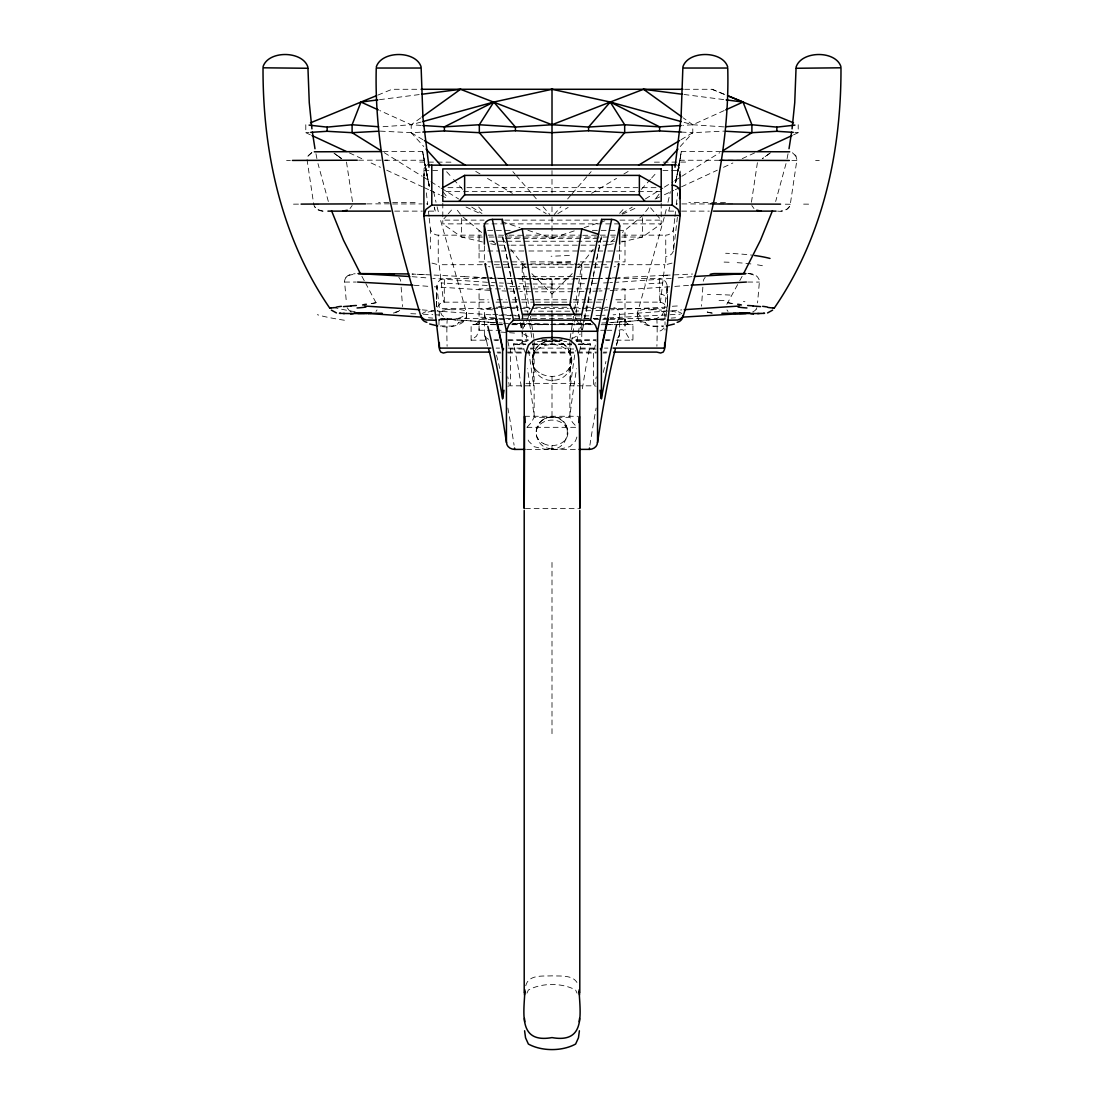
<?xml version="1.0" encoding="UTF-8"?>
<svg xmlns="http://www.w3.org/2000/svg" width="1104" height="1104" viewBox="0 0 1104 1104"><rect width="100%" height="100%" fill="white"/><g stroke="black" fill="none" stroke-linecap="round" stroke-linejoin="round"><path stroke-width="0.75" stroke-dasharray="5 3.75" d="M479.067 326.066L479.067 329.875L479.067 288.875L504.818 288.875M479.067 323.996L479.067 321.982M552 344.531L552 341.219M552 285.522L552 279.16L574.591 279.077M625.002 326.122L625.002 323.996M625.002 322.037L625.002 318.987M588.86 278.498L659.171 278.498A373.773 12.889 -84.3 0 1 659.723 293.981L659.654 302.137L614.873 302.137M667.078 285.605L667.616 303.214M436.411 306.788L436.922 285.605M667.616 303.697L667.603 306.125M667.616 304.856L667.603 297.763M680.119 176.833L680.009 168.719L677.649 165.421M436.384 303.6L436.397 301.916M436.397 299.363L436.397 297.652M645.219 322.492C648.641 328.123 657.984 325.28 663.808 326.025M637.546 312.749C641.41 320.036 652.795 318.835 660.013 319.967M702.862 287.15L701.578 305.021A5.368 5.368 0 0 0 701.633 306.208M747.863 273.571L748.829 273.571A12.668 12.668 0 0 1 755.509 275.31A9.287 9.287 0 0 1 757.689 277.187L758.931 279.202A6.155 6.155 0 0 1 759.373 282.072L757.565 302.924M673.647 249.739L673.647 228.321L674.792 218.192M674.972 216.508L675.551 211.43M676.31 204.682L677.635 192.855M679.54 175.964L680.105 170.899L680.105 177.344M665.96 316.765L666.512 311.935M666.692 310.334L667.616 302.289A365.797 12.889 -84.2 0 0 667.064 287.137M673.84 248.027L677.373 217.322M659.695 302.137L660.454 302.179L664.843 264.712L621.773 264.712M532.294 358.51C532.942 349.306 540.946 341.453 550.096 340.694M536.24 431.264C536.765 422.777 545.169 416.07 553.532 417.022M777.602 211.126C783.081 212.12 789.719 209.236 790.298 204.254L796.936 159.735L795.722 155.623L792.203 152.642M796.867 160.508L791.913 160.48M751.438 202.253L757.496 162.067M790.298 204.254L783.067 204.157M573.569 316.186L569.871 339.797L580.29 334.153M574.632 309.451L581.78 263.925L593.276 249.214M580.331 348.988L593.524 348.988L593.524 385.82L570.423 385.82L570.423 348.988L571.223 343.937M571.486 342.254L574.384 323.748M574.66 322.078L581.78 276.662L581.78 263.925L578.386 263.925M720.94 151.565L681.32 151.565L679.07 164.896M680.933 153.98L680.782 154.946M680.34 157.596L680.478 156.782M680.271 158.024L680.119 158.879M675.662 182.16L681.32 151.565M719.463 160.287L679.898 160.232L675.593 182.491L678.601 167.408M675.8 181.498L679.898 160.232M678.753 166.58L679.995 159.666L677.649 172.445M787.083 158.645L788.049 153.691M583.878 320.188L581.78 330.165L575.474 316.71M584.223 318.518L601.639 235.318L584.913 318.38M582.484 330.027L584.568 320.036M593.524 348.988A7.949 4.747 0 0 1 594.504 349.016L596.119 341.343M578.524 343.924L590.502 343.924L589.688 347.636A338.528 25.944 -86.7 0 0 582.236 389.822M667.975 202.253L670.363 191.627M786.02 163.599L775.657 201.494M665.022 214.355L666.899 206.793M669.769 207.097L668.831 210.698M616.584 344.241L619.648 333.587L619.648 313.964A8.266 6.638 -0.2 0 0 612.734 307.354M617.177 322.644L619.648 313.964M616.391 345.662L619.385 335.257M664.208 217.46L637.643 312.225C635.062 326.287 653.54 327.184 663.076 326.315M525.752 985.762C528.512 974.225 543.099 976.35 552 975.853C560.901 976.35 575.488 974.225 578.248 985.762M576.895 437.046L575.915 439.861A24.219 19.43 0 0 1 575.184 441.365L569.995 446.596L560.487 449.038A70.601 56.635 0 0 1 552.731 449.369L551.269 449.397A73.375 58.857 0 0 1 544.286 449.121L534.35 446.775L528.816 441.365A24.219 19.43 0 0 1 528.085 439.861L527.105 437.046M352.176 205.51L350.037 208.518M437.474 307.133L439.985 303.697L443.546 302.179L489.127 302.137M526.967 993.158L528.374 990.04C541.788 982.643 562.212 982.643 575.626 990.04L577.033 993.158M726.805 304.318L738.148 283.645M528.526 316.71L522.22 330.165L502.361 235.318L522.22 333.353M311.894 152.587L308.278 155.623L307.064 159.735L313.702 204.185C314.612 209.884 321.374 211.927 326.398 211.126M739.735 280.72L742.123 276.317M789.498 206.531L786.559 209.567L780.956 211.126M534.488 352.949L535.233 351.941M569.512 367.977L568.767 368.984M537.993 426.82L538.586 426.02M565.979 438.895L565.414 439.654M756.047 309.189L756.295 308.816A6.472 6.472 0 0 0 756.889 307.643M307.906 156.244L311.59 152.738M375.995 311.411L377.03 309.907M346.007 277.559L345.262 278.774A6.224 6.224 0 0 0 344.614 282.072L346.435 302.924M648.697 207.662L642.445 215.777L622.394 232.475M655.997 198.182L661.199 191.42L442.801 191.42L448.017 198.182M598.506 242.521L601.639 238.505L502.361 238.505L505.494 242.521M554.236 214.507L560.942 206.71M567.649 198.913L571.003 195.022M572.12 193.724L587.783 175.536M588.901 174.239L591.137 171.644M447.161 215.073L442.801 220.124L484.076 220.124M448.252 213.817L453.716 207.497M619.634 213.32L625.347 207.014M641.355 189.377L650.491 179.303M651.636 178.034L657.349 171.741M680.216 146.542L692.788 132.687L692.788 124.752L683.21 117.866M705.194 277.27L703.593 279.726A5.41 5.41 0 0 0 703.276 281.203M572.258 273.571L552 294.078L531.742 273.571M578.206 267.541L581.78 263.925M548.923 448.417C568.781 453.509 575.777 418.388 553.49 417.022M477.066 323.458C472.415 326.122 479.964 322.589 479.053 319.387L497.945 319.387M527.229 427.041L531.604 422.239L534.005 417.326L569.995 417.326L572.396 422.239L576.84 427.096M543.223 419.603C531.245 426.641 535.578 446.554 549.033 448.431M614.555 238.823L606.731 245.185L598.189 245.185M672.032 263.111L665.753 264.725L665.753 235.152A7.949 7.645 0 0 0 673.647 228.321M420.803 117.866L411.212 124.752L380.287 126.877M769.695 153.387L768.784 154.036M770.606 152.725L762.464 158.562M766.852 155.429L767.873 154.698M765.127 156.658L765.941 156.078M762.257 158.7L763.181 158.051M661.199 203.067L661.199 223.877L642.445 237.056L621.69 241.955M622.035 213.472L632.247 207.11M645.385 198.941L662.897 188.053M664.346 187.142L673.109 181.705M674.558 180.794L680.395 177.164M681.858 176.254L719.794 152.656M557.865 213.583L568.132 207.428M591.592 193.352L616.529 178.406M623.857 174.018L628.259 171.368M681.058 139.711L692.788 132.687L723.713 131.128M426.42 165.379L424.005 168.65L423.867 177.289M543.182 419.63C552.469 412.868 567.166 419.699 567.76 431.264M622.421 214.217L637.974 207M655.086 199.065L662.869 195.449M664.429 194.732L673.757 190.399M675.317 189.681L679.981 187.514M681.541 186.797L717.31 170.195M723.534 167.311L732.877 162.992M742.205 158.659L754.653 152.89M793.541 134.854L798.206 132.687L798.206 124.752M348.119 275.6L356.137 273.571M724.196 110.566L692.788 124.752L682.824 125.387M377.885 95.096L392.003 89.286L419.41 89.286M507.854 386.262L509.344 385.889A380.645 37.081 85.8 0 0 507.757 376.781M495.227 324.466L471.118 324.466L471.118 340.17L476.569 336.099L479.053 330.275L503.383 330.275M399.745 310.348A11.385 11.385 0 0 1 398.061 311.466L391.782 313.136M590.419 343.951L587.411 344.627M527.919 230.294L552 238.202L576.081 230.294M584.099 227.645L598.547 222.898M600.148 222.373L604.964 220.786M548.205 340.97C523.779 344.89 529.423 382.922 553.794 380.231C577.254 379.307 577.13 341.067 553.38 340.667M519.542 344.227L517.293 344.655L525.877 344.627M421.121 122.033L411.212 124.752L379.804 110.566M608.014 324.7L632.951 324.466L632.951 340.17L616.087 340.17M608.387 244.826L613.369 243.749M371.192 303.6L376.436 302.662L377.195 304.318M371.813 303.476L372.917 303.255M610.36 318.421L656.701 318.421L661.917 315.523L664.456 310.114A342.102 12.047 -84.2 0 1 665.036 324.811M656.701 318.421L656.77 318.407A334.181 12.047 -84 0 1 656.894 346.27M373.635 303.131L375.898 302.744M431.526 311.342L433.706 310.969M375.995 302.731L365.852 283.645M379.528 99.677L420.017 94.475M561.743 340.57L552 341.495L542.257 340.57M671.204 318.104L675.538 317.745M665.395 318.601L609.684 322.63M691.877 276.676L674.972 278.084M671.246 278.387L616.46 282.32M671.853 310.707L681.748 309.893M646.088 320.16L662.345 318.849M668.099 311.011L613.12 314.819M653.596 319.567L657.322 319.263M669.631 286.792L615.673 290.283M674.806 286.405L689.917 285.26M642.293 320.45L611.312 322.478M523.669 348.988L510.476 348.988A7.949 4.747 0 0 0 509.496 349.016L507.909 349.099M305.794 124.752L305.794 132.687L309.079 132.466M666.526 307.133L610.954 309.824M662.717 282.955L644.764 283.976M672.308 306.25L679.595 305.863M663.89 275.365L617.881 277.711M442.387 310.127L444.94 310.003M666.181 314.93L609.532 317.855M380.287 131.128L411.212 132.687L422.832 132.066M665.188 275.296L692.553 274.04M662.579 275.434L667.782 275.172M670.073 314.723L680.257 314.212M601.79 323.044L608.111 322.713M609.863 282.665L612.513 282.527M608.539 282.734L600.562 283.093M610.222 290.545L614.307 290.352M607.559 309.989L604.219 310.127M612.016 277.96L616.418 277.766M602.384 315.33L605.075 315.206M440.993 320.091C449.245 319.028 461.72 320.643 466.454 312.749M601.045 315.385L592.931 315.703M600.852 310.279L594.104 310.541M610.526 278.015L601.625 278.36M592.531 283.424L596.56 283.259M599.251 291.001L602.011 290.89M604.33 318.062L606.068 317.993M590.626 323.5L552 324.272M450.846 309.755C455.579 309.879 460.796 308.734 465.239 310.873C472.167 323.886 450.101 328.799 440.924 326.315M439.889 320.146L438.785 320.174M597.871 291.056L589.591 291.332M590.419 323.417L553.325 324.134M552 380.3L553.38 380.259M590.709 310.652L585.603 310.817M597.347 318.325L593.842 318.435M551.006 416.995L552 416.953M552 448.707L553.104 448.666M588.86 315.854L515.14 315.854M592.627 278.65L597.14 278.512M584.471 283.687L576.371 283.894M588.556 318.587L581.491 318.78M586.61 278.815L576.095 279.036M584.044 291.484L574.315 291.704M578.703 311.011L575.156 311.08M344.627 282.072L356.261 282.044M572.327 283.976L533.039 284.004M572.921 291.732L535.261 291.801M569.83 311.19L534.488 311.176M747.739 282.044L759.373 282.072M442.014 319.401C447.299 320.16 455.207 317.607 458.767 322.396A7.949 7.714 -8.2 0 0 466.44 312.611L439.792 217.46M307.133 160.508L312.087 160.48M313.702 204.185L320.933 204.157M384.537 160.287L424.102 160.232L428.932 184.879L423.274 155.278M392.61 203.964L422.156 203.923M426.448 203.909L427.759 203.909M684.632 89.286L712.039 89.286L726.142 95.096M383.06 151.565L422.68 151.565L429.249 186.217M423.867 170.513L441.062 170.513M662.938 170.513L680.133 170.513M447.948 187.666L465.157 187.666M466.868 187.666L640.568 187.666M642.293 187.666L656.052 187.666M394.68 211.126L422.404 211.126M428.807 211.126L435.293 211.126L434.852 209.484M668.707 211.126L675.193 211.126M681.596 211.126L709.32 211.126M504.707 220.124L599.293 220.124M619.924 220.124L661.199 220.124L650.284 207.497M442.801 203.067L442.801 223.877L661.199 223.877M487.651 230.35L511.69 230.35M592.379 230.35L625.002 230.35L625.002 261.883L614.707 261.883M429.208 218.192L430.353 228.321A7.949 7.645 0 0 0 438.247 235.166L481.33 235.152M488.23 235.152L496.841 235.152M498.566 235.152L507.495 235.318M508.916 235.152L524.607 235.318M526.153 235.152L581.297 235.152M582.815 235.318L598.534 235.152M600.259 235.152L608.87 235.152M610.595 235.152L615.77 235.152M622.67 235.152L665.753 235.152M482.269 237.043L461.596 237.043L442.801 223.877M489.155 237.043L614.887 237.043M621.773 237.043L642.445 237.056L642.445 217.405M489.362 241.238L614.707 241.238M621.58 241.238L625.002 241.238M499.077 245.185L509.33 245.185M511.042 245.185L596.477 245.185M479.067 250.994L499.67 250.994M501.382 250.994L527.146 250.994M528.857 250.994L578.648 250.994M580.359 250.994L606.124 250.994M607.835 250.994L625.002 250.994M492.798 261.883L479.067 261.883L479.067 230.35L461.596 215.777L455.331 207.662M494.523 261.883L501.382 261.883M503.107 261.883L523.71 261.883M530.569 261.883L573.5 261.883M580.359 261.883L604.399 261.883M606.124 261.883L612.982 261.883M510.724 249.214L522.22 263.925L529.023 263.925M530.72 263.925L576.674 263.925M482.227 264.712L439.157 264.712L443.546 302.179M494.288 264.712L525.297 264.712M527.022 264.712L573.528 264.712M575.253 264.712L609.712 264.712M495.765 267.182L502.582 267.182M504.28 267.182L512.808 267.182M514.505 267.182L592.903 267.182M594.601 267.182L603.129 267.182M604.826 267.182L608.235 267.182M525.794 267.541L522.22 263.925L522.22 276.662L530.72 276.662M532.432 276.662L574.977 276.662M576.674 276.662L581.78 276.662M490.949 308.444L439.364 308.444L436.949 286.999A7.963 7.659 0 0 1 444.829 278.47L511.704 278.498M513.415 278.498L527.132 278.498M528.857 278.498L571.72 278.498M573.431 278.498L587.149 278.498M552 287.109L534.17 286.957M506.543 288.875L594.104 288.875M595.815 288.875L625.002 288.875L625.002 329.875M479.067 299.764L488.189 299.764M497.311 299.764L506.432 299.764M512.504 299.764L520.108 299.764M521.626 299.764L533.798 299.764M535.316 299.764L570.285 299.764M573.321 299.764L585.479 299.764M588.515 299.764L591.565 299.777M597.637 299.777L606.758 299.777M615.88 299.777L625.002 299.777M496.027 302.137L501.188 302.137M502.913 302.137L520.136 302.137M521.861 302.137L533.908 302.137M535.633 302.137L571.803 302.137M573.528 302.137L585.589 302.137M587.314 302.137L604.537 302.137M496.013 307.271L511.511 307.271M513.236 307.271L521.847 307.271M523.572 307.271L533.908 307.271M535.633 307.271L571.817 307.271M573.528 307.271L583.864 307.271M585.589 307.271L594.2 307.271M595.925 307.271L607.987 307.271M492.674 308.444L518.466 308.444M520.191 308.444L530.5 308.444M532.225 308.444L568.339 308.444M570.05 308.444L580.373 308.444M582.098 308.444L607.89 308.444M609.615 308.444L664.636 308.444L667.051 286.999A7.963 7.659 0 0 0 659.171 278.47M438.964 324.811A341.688 12.034 84.2 0 1 439.544 310.127L442.028 315.454L447.23 318.407L497.076 318.421M498.787 318.421L503.935 318.421M505.66 318.421L601.777 318.421M603.488 318.421L608.635 318.421M499.657 319.387L509.965 319.387M594.104 319.387L607.849 319.387M609.56 319.387L625.016 319.387C623.939 322.23 631.295 326.08 627.003 323.458M496.952 324.466L502.113 324.466M512.435 324.466L548.591 324.466M550.316 324.466L591.634 324.466M605.406 324.466L632.951 324.466M496.055 324.7L471.118 324.466M497.78 324.7L502.955 324.7M511.58 324.686L548.66 324.686M553.725 324.686L592.489 324.686M600.686 330.275L603.736 330.275M606.772 330.275L612.858 330.275M618.944 330.275C627.072 326.908 625.568 338.928 632.868 340.142M493.833 339.949L498.967 339.949M507.523 339.949L528.043 339.949M541.733 339.949L562.267 339.949M575.957 339.949L596.477 339.949M605.033 339.949L610.167 339.949M471.118 340.17L487.982 340.17M494.716 340.17L498.097 340.17M508.213 340.17L528.43 340.17M541.926 340.17L548.66 340.17M552.041 340.17L562.157 340.17M575.639 340.17L595.87 340.17M605.972 340.17L609.353 340.17M522.026 341.453L527.174 341.453M537.441 341.453L566.559 341.453M576.826 341.453L581.974 341.453M513.705 344.834L513.498 343.924L525.476 343.924M532.321 343.924L571.679 343.924M532.749 344.614L571.251 344.614M496.11 348.105L499.546 348.105M508.144 348.105L523.627 348.105M530.5 348.105L573.5 348.105M580.373 348.105L595.856 348.105M604.454 348.105L607.89 348.105M530.279 348.988L533.577 348.988L533.577 385.82L510.476 385.82L510.476 348.988M570.423 348.988L573.721 348.988M497.076 352.093L500.512 352.093M507.371 352.093L596.629 352.093M603.488 352.093L606.924 352.093M497.614 352.99L500.981 352.99M507.716 352.99L596.284 352.99M603.019 352.99L606.386 352.99M525.918 383.35L579.766 383.35M524.593 416.277L577.682 416.277M526.898 427.317L577.102 427.317M526.594 449.369L577.406 449.369M525.38 508.461L578.62 508.461M676.241 203.909L677.552 203.909M681.844 203.923L711.68 203.964M550.054 279.271L552 279.271L540.339 279.215M601.114 324.7L606.289 324.7M578.123 344.627L586.707 344.655L584.458 344.227M547.129 279.257L533.549 279.133M548.012 324.121L528.098 323.845M548.771 324.245L513.374 323.5M661.986 319.401C656.714 320.036 648.531 317.814 645.233 322.396A7.949 7.714 8.2 0 1 637.56 312.611C640.444 307.505 648.379 310.376 653.154 309.755M538.393 279.202L532.57 279.119M526.76 279.022L528.692 279.064L518.052 278.829M528.54 286.861L518.48 286.64M531.079 291.732L519.956 291.484M523.862 278.967L517.321 278.815M531.673 283.976L519.529 283.687M528.112 311.066L524.497 310.983M521.654 318.752L522.592 318.78M524.138 323.748L513.581 323.417M440.192 326.025C446.044 325.307 455.152 328.054 458.795 322.589M511.883 278.663L506.46 278.498L512.242 278.677M514.975 286.543L509.731 286.378M596.091 349.099L594.504 349.016M510.255 291.194L514.409 291.332M505.025 278.443L497.49 278.18M501.064 278.318L496.427 278.139M410.785 313.674L416.912 313.922M507.44 283.259L511.469 283.424M502.762 286.129L499.312 285.991M501.989 290.89L506.129 291.056M507.012 315.551L511.069 315.703M663.559 320.119L660.565 319.994M488.575 277.822L492.136 277.973L481.482 277.504M494.509 317.855L478.253 317.11M424.419 274.579L411.971 274.054L430.822 274.896M499.436 282.928L503.438 283.093M490.687 285.619L494.137 285.77M498.925 315.206L502.955 315.385M474.472 277.173L485.029 277.67M659.06 310.003L661.613 310.127M487.264 285.467L441.131 282.941M492.522 309.796L480.764 309.189M423.177 314.198L432.796 314.668M477.977 277.339L460.658 276.469M489.693 290.352L434.369 286.792M434.079 275.062L464.08 276.649M491.487 282.527L495.461 282.734M681.168 132.066L692.788 132.687M490.88 314.819L437.17 311.107M436.066 314.833L439.351 315.013M497.476 322.796L438.605 318.601M499.049 322.879L502.21 323.044M492.688 322.478L442.994 318.959M487.54 282.32L432.754 278.387M421.176 125.387L411.212 124.752L411.212 132.687L423.784 146.542M323.141 211.126L317.441 209.567L314.502 206.531M794.921 132.466L798.206 132.687M516.589 344.627L513.581 343.951M723.713 126.877L692.788 124.752L682.879 122.033M414.083 285.26L429.194 286.405M412.123 276.676L429.028 278.084M422.252 309.893L435.901 311.011M441.655 318.849L450.404 319.567M428.462 317.745L432.796 318.104M553.187 340.722C562.626 340.998 570.975 349.14 571.706 358.51M660.454 302.179L663.711 303.462L666.236 306.526M712.218 313.136L706.795 311.894M683.997 94.475L724.486 99.677M748.829 273.571L755.881 275.6M728.695 302.841L727.646 302.675L732.187 303.476M670.294 310.969L672.474 311.342M728.93 302.869L729.951 303.048M447.23 318.407L447.299 318.421A334.07 12.047 84 0 0 447.106 346.27M730.82 303.214L732.808 303.6M482.393 241.955L461.596 237.043L461.596 215.777M490.714 243.749L497.366 245.185L489.527 238.823M502.237 221.849L519.901 227.645M596.146 386.262L594.656 385.889A380.645 37.081 -85.8 0 1 596.229 376.837M712.039 89.286L725.99 95.027M347.111 307.643L349.471 310.776L353.749 312.86M305.794 132.687L310.459 134.854M349.347 152.89L361.795 158.659M371.123 162.992L380.466 167.311M386.69 170.195L422.459 186.797M424.019 187.514L428.683 189.681M430.243 190.399L439.571 194.732M441.131 195.449L448.914 199.065M466.026 207L481.579 214.217M351.32 311.963L350.561 311.535M523.71 334.153L531.148 338.183M411.212 132.687L422.942 139.711M475.741 171.368L480.143 174.018M487.471 178.406L512.408 193.352M535.868 207.428L546.135 213.583M384.206 152.656L422.142 176.254M423.605 177.164L429.442 180.794M430.891 181.705L439.654 187.142M441.103 188.053L458.615 198.941M471.753 207.11L481.965 213.472M792.41 152.738L796.15 156.326M340.915 158.134L341.729 158.714M341.522 158.562L338.141 156.161M340.805 158.051L339.066 156.809M338.252 156.23L334.995 153.898M336.513 154.988L337.327 155.581M335.492 154.256L333.974 153.166M431.968 263.111L438.247 264.725L438.247 235.152M479.067 230.35L481.675 232.475M753.963 208.518L751.824 205.51M398.806 277.27L400.407 279.726A5.423 5.423 0 0 1 400.724 281.203M446.651 171.741L452.364 178.034M453.509 179.303L462.645 189.377M478.653 207.014L484.366 213.32M512.863 171.644L515.099 174.239M516.217 175.536L531.88 193.724M532.997 195.022L536.351 198.913M543.058 206.71L549.764 214.507M568.767 351.941L569.512 352.949M535.233 368.984L534.488 367.977M565.414 426.02L566.007 426.82M538.586 439.654L538.021 438.895M726.97 309.907L728.005 311.411M361.877 276.317L364.265 280.72M328.343 201.494L317.98 163.599M491.266 307.354A8.266 6.638 0 0 0 484.421 313.964L484.352 333.587L487.416 344.241M484.615 335.257L487.678 345.897M434.783 209.236L434.562 208.38M434.617 208.615L434.217 207.041M434.424 207.718L435.252 211.016M437.101 206.793L438.978 214.355M433.637 191.627L436.025 202.253M428.407 182.491L429.152 185.817M513.802 345.29L513.953 345.994M514.257 347.401L514.312 347.636A338.528 25.944 86.7 0 1 521.764 389.822M507.881 341.343L509.496 349.016M315.951 153.691L316.917 158.645M426.351 172.445L424.488 162.371L429.304 186.452L424.102 160.232M423.881 158.879L423.729 158.024M423.66 157.596L423.522 156.782M423.163 154.601L423.329 155.623M423.067 153.98L423.218 154.946M423.108 154.27L422.887 152.918M422.929 153.18L422.694 151.662L422.832 152.531M522.22 263.925L529.368 309.451M530.431 316.186L534.129 339.797M522.22 276.662L529.34 322.078M529.616 323.748L532.514 342.254M532.777 343.937L533.577 348.988M346.504 162.067L352.562 202.253M424.46 175.964L423.895 170.899L423.895 175.909M426.365 192.855L427.69 204.682M428.449 211.43L429.028 216.508M401.138 287.15L402.422 305.021A5.258 5.258 0 0 1 402.298 306.608M625.016 319.291L625.14 321.554L625.016 319.139M552.014 318.78L552 315.827M619.648 245.792L619.648 260.806A7.976 6.389 0 0 1 619.468 262.172M581.78 314.24L581.78 340.06M569.871 341.495L569.871 416.167A346.38 25.93 -86.8 0 1 576.578 368.681M552 170.582L552 192.979M552 206.765L552 213.652M552 217.102L552 238.202M552 284.183L552 319.484M552 376.395L552 420.086M552 445.574L552 449.369M552 562.433L552 736.12M534.129 341.495L534.129 416.167A346.38 25.93 86.8 0 0 527.422 368.681M522.22 314.24L522.22 340.06M484.352 245.792L484.352 260.806A7.976 6.389 0 0 0 484.532 262.172M430.353 228.321L430.353 248.814M661.958 319.498A28.566 5.52 0 0 1 665.188 319.567M651.415 309.299A33.106 1.766 2.8 0 1 658.922 309.617M661.434 311.507A33.396 7.88 2.8 0 1 665.215 311.77M666.016 310.541A40.986 17.636 1.2 0 1 666.581 310.597M672.557 311.287A17.843 4.871 4 0 1 675.924 312.073M678.132 311.742A16.422 4.14 4.9 0 1 681.858 313.729M438.812 319.567A28.566 5.52 0 0 1 442.042 319.498M445.078 309.617A33.106 1.766 -2.8 0 1 452.585 309.299M438.785 311.77A33.396 7.88 -2.8 0 1 442.566 311.507M437.419 310.597A40.986 17.636 -1.2 0 1 437.984 310.541M428.076 312.073A17.843 4.871 -4 0 1 431.443 311.287M422.142 313.729A16.422 4.14 -4.9 0 1 425.868 311.742M685.639 162.081A254.155 0.897 -0.1 0 1 653.085 162.164M710.189 203.84A279.767 0.787 0 0 1 734.85 203.881M803.615 204.13A279.767 0.787 0 0 1 809.315 204.157M719.256 160.135A288.103 0.814 0 0 1 748.471 160.204M815.621 160.453A288.103 0.814 0 0 1 819.265 160.466M725.466 202.418A247.075 0.8 0 0 1 688.855 202.515M450.943 162.164A254.458 0.897 0.1 0 1 418.43 162.081M293.498 204.157A280.085 0.787 0 0 1 299.06 204.13M366.928 203.881A280.085 0.787 0 0 1 391.437 203.826M286.598 160.48A287.771 0.787 0 0 1 290.366 160.453M358.579 160.204A287.771 0.787 0 0 1 387.67 160.149M415.145 202.515A247.379 0.814 0 0 1 378.575 202.418M444.346 302.151A373.649 12.889 84.3 0 1 444.829 278.498M659.723 293.981A7.949 7.507 0 0 1 667.616 302.289M665.022 328.702A342.102 12.047 -84.2 0 1 665.008 330.082M673.385 251.008A7.949 7.507 0 0 1 665.753 256.432M436.397 306.401A365.659 12.889 84.2 0 1 436.936 287.137M663.89 327.943A7.949 7.507 0 0 1 657.142 331.504M522.22 340.087A346.38 25.93 86.8 0 1 524.441 351.376M579.559 351.376A346.38 25.93 -86.8 0 1 581.78 340.087M522.454 315.44A378.989 28.373 86.8 0 1 522.923 317.8M523.627 321.457A378.989 28.373 86.8 0 1 525.049 329.158M525.752 333.201A378.989 28.373 86.8 0 1 527.174 341.66M528.609 350.644A378.989 28.373 86.8 0 1 533.577 385.82M570.423 385.82A378.989 28.373 -86.8 0 1 575.391 350.644M576.826 341.66A378.989 28.373 -86.8 0 1 581.546 315.44M489.941 266.878A7.976 6.389 0 0 1 488.561 266.409M619.62 333.587A7.866 6.417 0 0 1 615.494 339.356M496.483 355.184A340.75 34.693 85.6 0 1 500.664 372.434M507.868 408.052A340.75 34.693 85.6 0 1 514.091 445.202M488.561 339.287A7.866 6.307 0 0 1 484.38 333.587M589.909 445.202A340.75 34.693 -85.6 0 1 596.132 408.052M603.336 372.434A340.75 34.693 -85.6 0 1 605.93 361.436M587.369 344.269A10.046 6.748 -64.5 0 1 581.698 341.729M522.289 341.716A10.046 6.721 64.6 0 1 516.631 344.269M484.684 315.109A372.835 37.094 85.7 0 1 486.754 322.437M615.439 266.409A7.976 6.389 0 0 1 614.059 266.878M515.278 315.261A223.864 40.655 0.1 0 1 489.748 314.157M363.782 313.053A235.29 19.789 1.5 0 1 332.815 307.133M500.774 332.056A230.377 9.412 4.7 0 1 515.444 333.146M517.279 323.693A236.946 40.227 0.1 0 1 499.85 323.113M494.123 322.879A236.946 40.227 0.1 0 1 490.328 322.699M344.407 320.243A246.082 19.196 1.4 0 1 317.345 314.681M570.727 261.993A231.495 6.748 -2.5 0 1 551.227 262.876M498.732 306.65A234.145 9.315 4.4 0 1 513.733 307.699M569.388 255.479A235.525 5.686 -2.4 0 1 551.089 256.266M345.856 277.408A11.661 11.661 0 0 1 355.157 273.778M756.226 309.355A11.564 11.564 0 0 1 752.68 311.963M398.075 311.507A16.036 16.036 0 0 1 391.934 313.191M707.416 294.561A227.051 43.636 -10.8 0 1 710.507 294.547M716.455 294.602A227.051 43.636 -10.8 0 1 730.075 295.072M712.052 313.012A14.311 14.311 0 0 1 704.173 310.431M724.1 262.09A235.897 41.938 -9.9 0 1 731.621 262.366M737.196 262.669A235.897 41.938 -9.9 0 1 751.507 263.994M757.482 264.836A235.897 41.938 -9.9 0 1 762.767 265.788M719.035 300.357A233.413 47.9 -10.9 0 1 726.611 300.55M743.406 301.585A233.413 47.9 -10.9 0 1 744.924 301.723M725.645 253.271A241.127 47.486 -10.8 0 1 729.44 253.396M733.084 253.561A241.127 47.486 -10.8 0 1 751.852 255.134M637.298 314.198L637.56 312.611L637.298 314.198M474.817 324.548L473.726 324.714L474.886 324.521M466.702 314.198L466.44 312.611L466.702 314.198M541.553 374.008A19.858 15.925 0 0 0 571.844 360.953A19.858 15.925 0 0 0 542.602 346.435A19.858 15.925 0 0 0 541.553 374.008M543.637 443.67A15.884 12.737 0 0 0 567.87 433.223A15.884 12.737 0 0 0 544.479 421.604A15.884 12.737 0 0 0 543.637 443.67"/><path stroke-width="1.5" d="M524.207 510.434L524.207 992.855M681.223 121.578L610.236 102.051L552.014 89.286L552 165.421M552 339.563L552 320.174M579.793 510.434L579.793 992.855M524.593 416.581L524.221 508.461L524.234 383.35L525.283 358.207A98.187 78.757 0 0 1 526.346 351.362L528.085 346.076A20.162 16.174 0 0 1 528.83 344.696L534.005 340.046L542.74 337.962A73.181 58.705 0 0 1 550.523 337.603L553.477 337.576A79.184 63.521 0 0 1 559.714 337.81L569.636 339.88L575.17 344.696A20.162 16.174 0 0 1 575.915 346.076L577.461 350.672A94.613 75.9 0 0 1 578.689 358.207L579.766 383.35L579.779 508.461L579.407 416.581M796.039 68.269L794.742 102.603L792.065 128.864M579.407 416.277L579.062 422.625M618.944 264.16L601.404 347.939L601.404 398.682L600.01 390.264M524.938 989.943C524 1012.851 517.666 1043.694 552 1037.594C586.334 1043.694 580 1012.851 579.062 989.943M679.526 198.568L680.105 193.448A7.949 7.507 0 0 0 672.212 185.127M579.407 1030.777L578.455 1037.788L575.626 1044.039C562.212 1051.436 541.788 1051.436 528.374 1044.039L525.545 1037.788L524.593 1030.777M791.609 132.176L789.015 148.75M579.103 449.369L589.26 449.369L589.467 448.031M574.77 315.22L569.871 304.759L581.78 228.887L522.22 228.887L505.411 234.338M674.999 167.201L681.058 117.783L682.852 68.034L727.729 68.034C730.103 153.346 707.14 236.215 682.879 317.152M601.404 398.682L609.008 357.696L616.639 324.659M263.056 66.695C268.382 50.149 302.717 50.618 307.919 67.151M682.879 66.916C688.109 50.37 722.402 50.411 727.702 66.916M796.081 67.151C801.283 50.618 835.618 50.149 840.944 66.695M376.298 66.916C381.598 50.411 415.891 50.37 421.121 66.916M619.648 244.122L619.648 225.768A7.976 6.389 0 0 0 611.644 219.406L601.639 219.392L581.78 314.24L522.22 314.24L502.361 219.392L492.356 219.392A7.976 6.389 0 0 0 484.325 225.768L484.352 244.122M615.397 348.823A348.547 34.679 -85.7 0 0 597.554 442.497L597.554 330.952L595.387 325.197L590.543 320.174L611.644 219.392M619.648 225.768L597.554 331.283L506.446 331.283L484.352 225.768M772.483 210.685L760.477 240.258L743.71 273.392M377.844 99.898L360.967 102.051L352.107 124.752L352.107 132.687L381.294 150.834M529.23 315.22L534.129 304.759L522.22 228.887M503.99 390.264L502.596 398.682L501.451 391.975A372.835 37.094 85.7 0 0 487.802 326.356M421.286 315.537L421.052 316.876A7.949 7.714 -9.9 0 0 426.862 322.34M552.014 89.286L493.764 102.051L479.329 124.752L479.329 132.687L507.274 165.145M596.726 165.145L624.671 132.687L624.671 124.752L610.236 102.051L552 124.752L515.416 127.057L479.329 124.752L444.401 126.85L422.832 125.497M459.181 201.176L464.632 194.87L464.632 175.398L639.368 175.398L661.199 187.666M682.313 94.268L643.522 89.286L610.236 102.051L588.584 127.057L588.584 130.727L624.671 132.687L659.599 130.934L681.168 132.066M663.062 165.434L677.925 149.068M682.203 318.256L677.649 320.022L667.34 320.243M772.621 310.127L767.556 312.929M674.323 323.996L666.333 325.915M422.17 116.872L460.52 89.286L552 124.752L588.584 127.057L624.671 124.752L659.599 126.85L681.168 125.497M590.543 320.174L513.457 320.174L508.916 324.755L506.446 331.145L506.446 442.497A348.56 34.679 85.7 0 0 488.603 348.823M722.706 150.834L751.893 132.687L776.857 131.293L793.279 132.356M638.526 165.214L679.581 140.594M601.142 348.56L600.355 348.836M442.801 187.666L464.632 175.398M444.401 130.934L479.329 132.687L515.416 130.727L515.416 127.057L493.764 102.051L444.401 126.85L444.401 130.934L422.832 132.066M757.758 151.441L791.982 135.571M725.77 109.862L743.033 102.051L751.893 124.752L751.893 132.687L725.369 131.224M310.5 122.82L376.478 95.675M347.236 210.243L342.668 211.126M431.705 205.123L425.951 209.415L423.867 215.639L680.147 215.487L677.98 209.332L672.295 205.123L431.788 205.096L431.788 165.172L427.869 164.869M431.788 165.172L676.214 164.882M422.777 121.578L493.764 102.051M314.295 151.8L381.874 151.565M336.099 307.423L335.023 307.574A15.346 0.787 -11 0 1 333.601 307.754L329.779 308.044L330.634 308.03M421.714 94.268L460.52 89.286M364.348 304.732L362.581 304.952M725.369 126.753L751.893 124.752L776.857 127.126L794.921 125.125M309.079 125.125L327.143 127.126L352.107 124.752L378.631 126.753M682.714 317.124L746.815 313.288L721.85 313.274M684.218 309.7L738.921 306.043M694.237 276.497L745.918 273.585M691.159 285.163L746.401 282.058M370.544 313.343L371.261 313.288L370.364 313.357M356.385 305.491L350.906 305.836M764.575 313.301L761.056 313.453M310.721 132.356L327.143 131.293L352.107 132.687L378.631 131.224M764.285 313.315L763.54 313.357M370.144 313.357L368.805 313.426M588.584 130.727L552 132.687L515.416 130.727M368.598 313.439L367.936 313.453M354.177 312.956L368.225 313.453M760.904 313.453L758.2 313.522M366.859 313.481L350.617 313.564M435.873 320.257L426.13 319.994L421.797 318.256M759.262 313.495L757.468 313.522M757.758 313.522L736.823 313.481M796.177 68.269L840.972 67.799C841.358 152.09 822.563 237.774 774.304 308.044L774.304 308.044A20.3 0.787 6.5 0 0 773.255 307.837M752.956 313.564L753.77 313.564M421.121 89.286L682.921 89.286M722.126 151.565L789.705 151.8M464.632 194.87L639.368 194.87L644.819 201.176M327.943 211.126L390.54 211.126M713.46 211.126L776.057 211.126M358.524 273.571L408.935 273.944M745.476 273.571L715.309 273.571A16.091 16.091 0 0 0 710.148 274.358M534.129 304.759L569.871 304.759M357.185 313.288L382.15 313.274M490.949 348.105L439.364 348.105L423.895 215.998L423.895 177.578M613.051 348.105L664.636 348.105L680.105 215.998L680.105 177.344M490.204 352.093L447.299 352.093L443.353 353.018L440.786 352.079L439.558 349.72A341.688 12.034 84.2 0 1 439.295 342.502M613.796 352.093L656.701 352.093L660.647 353.018L663.256 352.052L664.456 349.595A342.116 12.047 -84.2 0 0 664.718 342.488M506.57 442.497A8.418 6.762 0 0 0 514.726 449.425L524.897 449.369M720.705 160.287L789.36 160.48M712.894 203.964L780.542 204.143M351.044 313.564L344.227 313.481M307.823 68.269L263.028 67.799C262.642 152.09 281.437 237.774 329.696 308.044L329.723 308.044A20.3 0.787 -6.5 0 1 330.745 307.837M358.082 273.585L409.763 276.497M761.332 211.126L756.764 210.243M357.599 282.058L412.841 285.163M344.572 313.495L343.247 313.467M343.717 313.481L339.425 313.301M735.402 313.439L736.271 313.467M368.101 313.467L421.286 317.124M365.079 306.043L419.782 309.7M735.195 313.426L733.456 313.343M773.393 308.03L774.208 308.044L770.413 307.754A15.346 0.787 11 0 1 768.964 307.561L767.901 307.423M340.625 313.37L339.715 313.315M437.667 325.915L429.677 323.996M753.094 305.836L747.615 305.491M741.419 304.952L739.652 304.732M726.17 99.898L743.033 102.051L727.536 95.675M503.645 348.836L502.858 348.56M581.78 228.887L598.589 234.338M672.212 205.096L672.212 165.172M336.444 312.929L331.379 310.127M727.702 95.731L793.5 122.82M360.967 102.051L378.23 109.862M312.018 135.571L346.242 151.441M610.236 102.051L659.599 126.85L659.599 130.934M424.419 140.594L465.474 165.214M643.522 89.286L681.83 116.872M426.075 149.068L440.938 165.434M360.29 273.392L343.523 240.258L331.517 210.685M682.714 315.537L682.948 316.876A7.949 7.714 9.9 0 1 677.138 322.34M421.121 317.152C396.847 236.215 373.925 153.346 376.257 68.034L421.148 68.034L422.942 117.783L429.001 167.201M492.356 219.392L513.457 320.174M485.056 264.16L502.596 347.939L502.596 398.682M314.985 148.75L312.391 132.176M514.533 448.031L514.74 449.369M311.935 128.864L309.258 102.603L307.961 68.269M524.938 422.625L524.593 416.277M776.857 127.126L776.857 131.293M639.368 175.398L639.368 194.87M601.639 219.392L601.639 222.58M502.361 219.392L502.361 222.58M327.143 127.126L327.143 131.293M682.534 316.862A35.866 8.183 0.2 0 1 681.14 318.173M422.86 318.173A35.866 8.183 -0.2 0 1 421.466 316.862M301.088 204.116A280.085 0.787 0 0 1 365.631 203.881M292.394 160.439A287.771 0.787 0 0 1 357.282 160.218M597.43 442.497A8.418 6.762 0 0 1 589.274 449.425M749.809 312.887A11.564 11.564 0 0 1 746.842 313.039M388.705 273.723A15.014 15.014 0 0 1 393.852 274.372M754.515 255.479A241.127 47.486 -10.8 0 1 769.999 258.446M495.682 318.78A380.645 37.081 85.8 0 1 502.775 350.272M485.995 264.67A7.976 6.389 0 0 1 485.222 263.704M601.225 350.313A380.645 37.081 -85.8 0 1 608.318 318.794M618.778 263.704A7.976 6.389 0 0 1 618.005 264.67M579.255 991.654A95.924 93.233 0 0 1 579.517 994.966M524.745 1021.78A95.965 93.274 0 0 1 524.483 1018.468M524.483 994.966A95.924 93.233 0 0 1 524.745 991.654M579.517 1018.468A95.965 93.274 0 0 1 579.255 1021.78M353.17 313.729A32.03 1.421 0 0 1 350.534 313.729M364.499 313.412A22.922 0.759 -0.1 0 1 357.958 313.467M366.335 304.262A18.975 2.801 -4.6 0 1 363.989 304.594M365.935 307.064A29.449 7.935 -2.4 0 1 357.061 307.961M343.385 306.622A34.031 5.285 -3.2 0 1 350.975 306.001M336.83 306.967A19.113 2.139 -4.1 0 1 341.357 306.332M753.466 313.729A32.03 1.421 0 0 1 750.83 313.729M746.042 313.467A22.922 0.759 0.1 0 1 739.501 313.412M740.011 304.594A18.975 2.801 4.6 0 1 737.665 304.262M746.939 307.961A29.449 7.935 2.4 0 1 738.065 307.064M753.025 306.001A34.031 5.285 3.2 0 1 760.615 306.622M762.643 306.332A19.113 2.139 4.1 0 1 767.17 306.967M661.199 168.898L442.801 168.898L442.801 201.356L661.199 201.356L661.199 168.898"/></g></svg>
